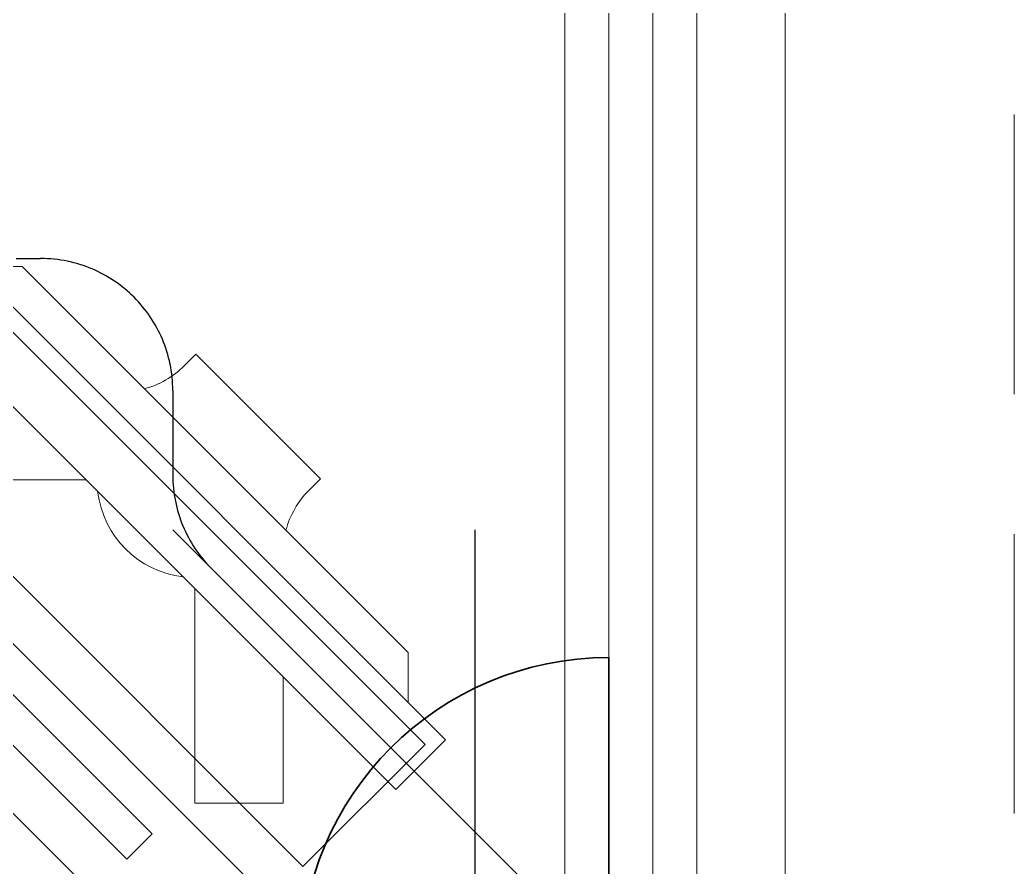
# Model space of a CAD drawing. Header units: inches. Extents: x -12418 to 57169, y -29325 to 19878.
# Drawn here: x 48484 to 49048, y 6637 to 7118 of the extents above; entities that cross this region are included whole.
import ezdxf
from ezdxf.enums import TextEntityAlignment as Align

# ---------------------------------------------------------------- set-up
doc = ezdxf.new("R2010")
doc.units = ezdxf.units.IN
doc.header["$LTSCALE"] = 25
doc.header["$MEASUREMENT"] = 0
for name, pattern in [('00-Ground Floor$0$HIDDEN', [9.524999999999999, 6.35, -3.175]), ('DASHDOT', [25.4, 12.7, -6.35, 0, -6.35]), ('HIDDEN', [9.524999999999999, 6.35, -3.175])]:
    doc.linetypes.add(name, pattern=pattern)
doc.layers.get('0').update_dxf_attribs({"color": 8})
doc.layers.get('Defpoints').update_dxf_attribs({"color": 8})
for name, color, linetype, lineweight in [('00-Ground Floor$0$Aluminum', 251, 'Continuous', 5), ('00-Ground Floor$0$LOADING', 253, 'Continuous', 5), ('00-Ground Floor$0$Proj', 251, 'Continuous', 5), ('E-LITE-CLNG-CNDT', 6, 'DASHDOT', 35), ('E-LITE-EXIT-NUMB', 6, 'Continuous', 25), ('E-POWR-FLOR-CNDT', 6, 'HIDDEN', 25), ('E-POWR-WALL @ 100', 4, 'Continuous', 35)]:
    doc.layers.add(name, color=color, linetype=linetype, lineweight=lineweight)
doc.styles.add('DC_Simplex', font='SIMPLEX.shx', dxfattribs={"width": 0.7})

# ---------------------------------------------------------------- blocks, each defined once
blk = doc.blocks.new('00-Ground Floor$0$ITCWLS1-P')
at = {"layer": '00-Ground Floor$0$LOADING'}
for p, q in [((-0.1699999999364366, 0.4500000000224986), (-0.1699999999982538, 2.177102942368947e-11)), ((-0.3050894508817521, 0.4300000000222326, 5.3202569008301e-09), (-0.3050894508804873, 0.02000000002220759, 5.343067100739562e-09)), ((-0.265089450882698, 0.4300000000221189, 5.314275900412946e-09), (-0.2650894508814332, 0.0200000000220939, 5.33708610118977e-09)), ((-0.2949999999692636, 0.0263850739974032), (-0.2949999999146087, 0.409385074006309)), ((-0.1969999999965069, 0.0263850739865461), (-0.1969999999456604, 0.4093850739918139)), ((-0.3250894508822739, 0.3800000000193791, 5.32572680053689e-09), (-0.3050894508818089, 0.4000000000197019, 5.321744499936498e-09)), ((-0.3250894508822739, 0.3800000000193791, 5.32572680053689e-09), (-0.325089450880796, 0.07000000002517481, 5.343578302063889e-09)), ((-0.3503228691952387, 0.2750000000220325), (-0.3596121910766215, 0.2750000000220325)), ((-0.3596121910766215, 0.1750000000220666), (-0.3596121910766215, 0.2750000000220325)), ((-0.3503228691952245, 0.1750000000220666), (-0.3596121910766215, 0.1750000000220666)), ((-0.325089450880796, 0.07000000002517481, 5.343578302063889e-09), (-0.3050894508804731, 0.05000000002468141, 5.341579500765803e-09)), ((-0.1969999999965069, 0.0263850739865461), (-0.2949999999728163, 0.0263850739974032)), ((-0.3050894508804873, 0.02000000002220759, 5.343067100739562e-09), (-0.2650894508814332, 0.0200000000220939, 5.33708610118977e-09))]:
    blk.add_line(p, q, dxfattribs=at)
at = {"layer": '00-Ground Floor$0$LOADING', "extrusion": (2.482808999990439e-10, 3.184079999999999e-10, -1)}
blk.add_line((-0.2650894508822148, 0.2688120620978225), (-0.1790704612764102, 0.3548310517031723), dxfattribs=at)
at = {"layer": '00-Ground Floor$0$LOADING', "extrusion": (2.482808999990439e-10, -3.184080000000002e-10, -1)}
for p, q in [((-0.265089450881959, 0.1811879379461629), (-0.1790704612764387, 0.09516894834109735)), ((-0.2650894508817601, 0.110477259827519), (-0.2144258003355617, 0.05981360928160484)), ((-0.1790704612764387, 0.09516894834109735), (-0.2144258003355617, 0.05981360928160484))]:
    blk.add_line(p, q, dxfattribs=at)
at = {"layer": '00-Ground Floor$0$LOADING'}
for points in [[(-0.1291389324433112, 0.4089273506178301), (-0.1291389324869954, 0.09995759135557591), (-0.1495693688193853, 0.0999575913592139), (-0.1495693687722905, 0.4304734261704652)], [(-0.149568471824324, 0.0999575913592139), (-0.1495690132306038, 0.09995768589050158), (-0.1495695460430682, 0.09995784057798573), (-0.1495700616679869, 0.0999580554217232), (-0.1495705601055022, 0.09995831323413995), (-0.1495710241680115, 0.0999586226091651), (-0.1495714452618131, 0.09995897495298323), (-0.1495718147930063, 0.09995936167166519), (-0.1495721327618185, 0.09995977417167978), (-0.1495724507305738, 0.09996034135917853), (-0.1495726999493172, 0.09996092573419446), (-0.1495728718243754, 0.09996152729667074), (-0.1495729663555494, 0.09996212885920386), (-0.1495729921367399, 0.09996274760925417), (-0.1495729405743305, 0.09996335776543219), (-0.1495728202617954, 0.09996397651542566), (-0.1495726226055183, 0.09996458667166053), (-0.1495723390117689, 0.09996511948423858), (-0.1495720382305308, 0.09996560073420824), (-0.1495716858868263, 0.09996603042168317), (-0.1495713077617609, 0.0999663999529048), (-0.1495708780743144, 0.09996673510914889), (-0.1495703968242879, 0.09996703589047229), (-0.1495698640117951, 0.09996728510918729), (-0.1495692882305946, 0.09996750854668335), (-0.1495686866679762, 0.09996762026548822), (-0.1495680679180111, 0.09996765464046575), (-0.1495674319805573, 0.09996762026548822), (-0.1495667960429898, 0.09996750854668335), (-0.1495661772930532, 0.09996732807798026), (-0.1495655843242218, 0.09996707026550666), (-0.1495650343242687, 0.09996674370296432), (-0.1495645444805405, 0.09996633120294973), (-0.149564123386881, 0.0999659187028783), (-0.1495637624492474, 0.0999654202654483), (-0.1495634530742791, 0.0999648702654099), (-0.1495632124492658, 0.09996427729669222), (-0.1495630319805059, 0.09996365854669875), (-0.1495629288555165, 0.09996303120288985), (-0.1495629030742975, 0.09996240385925148), (-0.1495629632305508, 0.09996180229671836), (-0.149563074949242, 0.09996130385917468), (-0.1495632382304564, 0.09996082260920502), (-0.1495634530742791, 0.09996035854669572), (-0.1495637022930794, 0.0999599116717036), (-0.1495639858868287, 0.0999595077654476), (-0.1495643038555272, 0.09995912964046738), (-0.1495646476055015, 0.09995880307798188), (-0.1495650171368368, 0.09995851089041707), (-0.1495654124492773, 0.09995826167170208), (-0.1495658335431074, 0.09995804682796461), (-0.1495667015118443, 0.09995775464045664), (-0.1495675952618285, 0.09995760854667424), (-0.149568471824324, 0.0999575913592139)], [(-0.1495726226055183, 0.0999608827654015), (-0.1495727429180533, 0.09996131245293327), (-0.1495728374493126, 0.09996174214046505), (-0.1495728976055943, 0.09996217182793998), (-0.1495729147929694, 0.09996260151547176), (-0.1495728976055943, 0.09996303120288985), (-0.1495728374493126, 0.09996346089042163), (-0.1495727343243232, 0.09996389057795341), (-0.1495725882305123, 0.09996432026542834), (-0.1495633327618862, 0.09996436323416447), (-0.1495630921368729, 0.0999635038592146), (-0.1495630061992586, 0.09996263589039245), (-0.1495630233867757, 0.09996220620297436), (-0.1495630921368729, 0.09996176792174083), (-0.1495631866680469, 0.09996132964045046), (-0.1495633327618862, 0.0999608827654015), (-0.1495726226055183, 0.0999608827654015)], [(-0.149568471824324, 0.09995767729668614), (-0.1495701905741953, 0.09995820151544876), (-0.1495701991680107, 0.09995830464049504), (-0.1495701304180557, 0.0999583905779673), (-0.1495702335430167, 0.0999584507342206), (-0.1495703882305577, 0.09995844214046201), (-0.1495705515118289, 0.09995844214046201), (-0.14957066323052, 0.09995851089041707), (-0.1495703452618216, 0.09995850229671532), (-0.1495701819805788, 0.09995851089041707), (-0.1495700444805834, 0.09995857104669881), (-0.1495701304180557, 0.09995873432791313), (-0.1495702679179658, 0.09995883745295941), (-0.149570594480565, 0.09995892339048851), (-0.1495709640117866, 0.09995894917170745), (-0.1495711358868164, 0.09995896635916779), (-0.1495712991679738, 0.09995900073420216), (-0.1495707233867734, 0.09995900073420216), (-0.1495707233867734, 0.09995908667167441), (-0.1495709468243831, 0.09995925854667576), (-0.149571196042956, 0.09995937026548063), (-0.1495717632305684, 0.09995945620295288), (-0.149571660105579, 0.09995949057798725), (-0.1495715397929871, 0.09995948198417182), (-0.1495714280742959, 0.09995949057798725), (-0.1495713335429798, 0.09995953354672338), (-0.1495714366679692, 0.09995988589048466), (-0.1495717460429375, 0.0999599116717036), (-0.1495720726055367, 0.09995992026546219), (-0.1495719608867319, 0.09995996323419831), (-0.1495718319805235, 0.09995996323419831), (-0.149571556980618, 0.09995996323419831), (-0.1495715913555102, 0.09996010073416528), (-0.1495716772929825, 0.09996020385921156), (-0.1495719265118396, 0.09996039292167325), (-0.149572381980505, 0.09996039292167325), (-0.1495723218243938, 0.0999604530779834), (-0.1495722358868079, 0.09996046167162831), (-0.1495720468243178, 0.0999604530779834), (-0.1495720210430136, 0.09996052182793846), (-0.1495720468243178, 0.09996059057795037), (-0.1495720811993806, 0.09996066792166403), (-0.1495720726055367, 0.09996074526543453), (-0.149568574949285, 0.09996074526543453), (-0.1495685491680376, 0.09996069370299665), (-0.1495685835429867, 0.09996064214044509), (-0.1495686007306176, 0.09996058198419178), (-0.1495685491680376, 0.09996051323417987), (-0.1495636249492236, 0.09996051323417987), (-0.149563539011865, 0.09996071948421559), (-0.1495633929179974, 0.09996071948421559), (-0.1495637882304379, 0.09995994604668113), (-0.1495685147930317, 0.09995986010920888), (-0.1495684632305938, 0.0999597569841626), (-0.1495683858867949, 0.09995967964044894), (-0.1495682827618054, 0.09995961089049388), (-0.1495682054180634, 0.09995951635920619), (-0.1495654038554903, 0.09995949057798725), (-0.1495641577617732, 0.09995945620295288), (-0.1495658507305677, 0.0999594304216771), (-0.149565902293034, 0.09995939604669957), (-0.149565902293034, 0.09995932729663082), (-0.149565902293034, 0.099959249952974), (-0.14956593666804, 0.09995916401544491), (-0.1495658077618316, 0.09995906089045548), (-0.1495656616680208, 0.09995900932796076), (-0.1495654983867496, 0.09995899214044357), (-0.1495653351055353, 0.09995899214044357), (-0.1495649827618308, 0.09995902651547794), (-0.1495646476055015, 0.09995900073420216), (-0.149564879636813, 0.0999589405780057), (-0.1495651632304771, 0.0999589405780057), (-0.1495654382304963, 0.0999589405780057), (-0.1495656874492397, 0.09995888042166712), (-0.1495656530742906, 0.09995870854663735), (-0.1495656272930717, 0.09995851089041707), (-0.14956525776185, 0.09995851089041707), (-0.1495653608868395, 0.0999584507342206), (-0.1495654983867496, 0.0999584507342206), (-0.1495656530742906, 0.0999584507342206), (-0.1495657905742007, 0.0999583905779673), (-0.1495658077618316, 0.0999582960466796), (-0.1495657476056351, 0.09995820151544876), (-0.1495660483868733, 0.0999580554217232), (-0.1495663663555717, 0.09995793510921658), (-0.1495670280742445, 0.09995777182797383), (-0.1495676897930025, 0.09995768589050158), (-0.1495683515117889, 0.09995767729668614), (-0.149568471824324, 0.09995767729668614)], [(-0.1495706202617839, 0.09996450073424512), (-0.149570594480565, 0.0999646210466949), (-0.1495705772930478, 0.09996474995296012), (-0.1495723561992861, 0.09996479292175309), (-0.1495706202617839, 0.09996481010921343), (-0.1495705171367661, 0.09996490464044427), (-0.1495704913555471, 0.09996499057797337), (-0.1495705171367661, 0.09996507651544562), (-0.149570637449159, 0.09996507651544562), (-0.1495705601055022, 0.09996517964037821), (-0.1495706116679401, 0.0999652655779073), (-0.1495707233867734, 0.09996527417172274), (-0.1495709897930055, 0.0999652655779073), (-0.1495710585429606, 0.09996517964037821), (-0.1495711530743336, 0.09996511089042315), (-0.1495713593243408, 0.09996495620288215), (-0.1495713679180284, 0.09996503354670949), (-0.1495713249492781, 0.0999650937029628), (-0.1495712819805419, 0.09996515385915927), (-0.1495712733867549, 0.09996523979668837), (-0.1495720726055367, 0.0999652655779073), (-0.1495718921368052, 0.09996529135923993), (-0.1495716944805281, 0.09996529135923993), (-0.1495712991679738, 0.09996529995294168), (-0.1495711702617655, 0.09996548042170161), (-0.1495710499493725, 0.09996570385919767), (-0.1495711874493963, 0.09996575542169239), (-0.1495713679180426, 0.09996575542169239), (-0.1495717632305684, 0.09996575542169239), (-0.1495700444805834, 0.09996603901544177), (-0.1495700788555894, 0.09996596167172811), (-0.1495700874491774, 0.09996584995292324), (-0.1495699929180034, 0.0999658241717043), (-0.1495698640117951, 0.09996584995292324), (-0.149569786668053, 0.09996602182792458), (-0.1495697522929902, 0.09996613354672945), (-0.149569760886834, 0.09996624526542064), (-0.1495712991679738, 0.09996624526542064), (-0.1495698983867442, 0.09996627964045501), (-0.149569760886834, 0.09996642573418058), (-0.1495698124492719, 0.09996655464044579), (-0.1495698382305761, 0.09996662339040085), (-0.1495698382305761, 0.0999667093278731), (-0.1495707233867734, 0.09996673510914889), (-0.1495704655742429, 0.09996678667170045), (-0.1495701905741669, 0.09996678667170045), (-0.1495696147929948, 0.0999667952654022), (-0.1495695546368268, 0.09996688120287445), (-0.1495696147929948, 0.09996699292167932), (-0.1495697093242541, 0.09996701870301195), (-0.1495698382305761, 0.09996701870301195), (-0.149569760886834, 0.09996725073420976), (-0.1495687038556071, 0.09996750854668335), (-0.1495681624492136, 0.09996757729669525), (-0.149567612449232, 0.0999675687029935), (-0.1495674663555917, 0.09996748276546441), (-0.1495672944805335, 0.09996745698418863), (-0.149567122605589, 0.0999674226092111), (-0.1495670022929971, 0.09996728510918729), (-0.1495661429180473, 0.09996722495299082), (-0.1495669765117782, 0.09996716479668066), (-0.1495668046368337, 0.09996699292167932), (-0.1495666069805566, 0.09996687260922954), (-0.1495663921368475, 0.09996680385921763), (-0.149566160105536, 0.09996676948421168), (-0.149565197605483, 0.09996673510914889), (-0.1495662632305255, 0.09996673510914889), (-0.1495662202617893, 0.0999666147966991), (-0.1495662890117444, 0.09996658901542332), (-0.1495663319805942, 0.09996653745287176), (-0.1495664265117966, 0.09996642573418058), (-0.1495666069805566, 0.0999664687029167), (-0.149566658542966, 0.0999666147966991), (-0.1495667960429898, 0.09996673510914889), (-0.1495668905743059, 0.09996667495295242), (-0.149566864793087, 0.09996656323420439), (-0.1495668046368337, 0.09996646010921495), (-0.1495667015118158, 0.09996637417171428), (-0.1495665726056075, 0.0999663054217308), (-0.1495651374492581, 0.09996627964045501), (-0.1495646476055015, 0.09996627964045501), (-0.1495664007305493, 0.09996609917169508), (-0.1495664265117966, 0.09996602182792458), (-0.1495663749492167, 0.09996591010923339), (-0.1495662632305255, 0.0999658155779457), (-0.1495641577617732, 0.09996575542169239), (-0.1495661772930532, 0.09996575542169239), (-0.1495662804180711, 0.09996559214044964), (-0.1495663835430605, 0.09996560932790999), (-0.1495665124492405, 0.09996565229670296), (-0.1495665124492405, 0.09996572964041661), (-0.1495668046368337, 0.09996575542169239), (-0.149567122605589, 0.09996575542169239), (-0.1495671999492743, 0.09996568667173733), (-0.1495672858868602, 0.09996553198419633), (-0.1495671999492743, 0.09996536010919499), (-0.1495638483868191, 0.09996529995294168), (-0.1495664007305493, 0.09996522260922802), (-0.1495662632305255, 0.09996507651544562), (-0.1495663233868072, 0.0999648702654099), (-0.149563539011865, 0.09996481010921343), (-0.1495662804180711, 0.09996473276538609), (-0.1495663491680119, 0.0999646296404535), (-0.1495663663555433, 0.09996450073424512), (-0.1495665468242748, 0.09996450073424512), (-0.1495665897930252, 0.09996461245293631), (-0.1495666327617755, 0.09996474995296012), (-0.149566959324261, 0.0999647757342359), (-0.1495673202617525, 0.09996479292175309), (-0.1495673460429714, 0.09996450073424512), (-0.1495706202617839, 0.09996450073424512)], [(-0.1495707835429982, 0.09996536010919499), (-0.1495707749492112, 0.09996538589047077), (-0.1495707663556232, 0.09996540307793111), (-0.1495707147930432, 0.0999654288592069), (-0.14957066323052, 0.09996544604672408), (-0.1495706202617839, 0.09996547182794302), (-0.149570594480565, 0.09996544604672408), (-0.1495705772930478, 0.0999654202654483), (-0.1495705858867211, 0.09996538589047077), (-0.1495706030742383, 0.09996536010919499), (-0.1495706288555709, 0.09996534292173465), (-0.1495706546367899, 0.09996533432791921), (-0.1495706890118242, 0.09996533432791921), (-0.1495707233867734, 0.09996536010919499), (-0.1495707835429982, 0.09996536010919499)], [(-0.149570439793024, 0.09996536010919499), (-0.1495704054179754, 0.09996553198419633), (-0.1495703796367707, 0.09996562651542718), (-0.1495703280741907, 0.09996570385919767), (-0.1495700444805834, 0.09996570385919767), (-0.1495700444805834, 0.09996550620292055), (-0.1495701476055444, 0.09996551479673599), (-0.1495702249492297, 0.09996544604672408), (-0.1495703108868156, 0.09996536870295358), (-0.149570439793024, 0.09996536010919499)], [(-0.1495698983867442, 0.0999648702654099), (-0.1495698811991986, 0.09996500776543371), (-0.1495698038555702, 0.09996516245291787), (-0.1495696749492481, 0.09996521401541258), (-0.1495695202618208, 0.09996521401541258), (-0.1495691851056336, 0.09996522260922802), (-0.149569477292971, 0.09996498198421477), (-0.1495696577618162, 0.09996488745292709), (-0.1495698640117951, 0.0999648702654099), (-0.1495698983867442, 0.0999648702654099)], [(-0.1495697179179842, 0.09996536010919499), (-0.1495696663555179, 0.09996549760919038), (-0.1495695804180457, 0.09996565229670296), (-0.1495693397930324, 0.09996569526543908), (-0.149569090574218, 0.09996569526543908), (-0.149568574949285, 0.09996570385919767), (-0.1495685577617678, 0.09996560932790999), (-0.1495686007306176, 0.09996551479673599), (-0.1495687554180449, 0.09996536010919499), (-0.1495697179179842, 0.09996536010919499)], [(-0.1495692108868525, 0.09996633120294973), (-0.1495691851056336, 0.09996637417171428), (-0.1495691163555364, 0.09996638276544445), (-0.1495690476055813, 0.0999663999529048), (-0.1495690046367315, 0.0999664687029167), (-0.1495691507305992, 0.09996651167165282), (-0.1495692968241826, 0.09996648589040547), (-0.1495694429180219, 0.09996645151545636), (-0.1495696147929948, 0.09996645151545636), (-0.1495696405741853, 0.0999666147966991), (-0.1495694686992408, 0.09996665776543523), (-0.1495692710429637, 0.09996664057791804), (-0.1495688585430059, 0.0999666147966991), (-0.1495687983867811, 0.09996651167165282), (-0.149568574949285, 0.09996647729673214), (-0.1495684460430766, 0.09996645151545636), (-0.1495683257305416, 0.09996636557792726), (-0.1495692108868525, 0.09996633120294973)], [(-0.1495694171368029, 0.09996586714044042), (-0.1495693226055437, 0.09996597885921688), (-0.1495692280742276, 0.09996618510922417), (-0.1495684288555594, 0.09996618510922417), (-0.1495684116680138, 0.09996605620295895), (-0.1495684890118127, 0.09996590151541795), (-0.1495683429179735, 0.09996587573419902), (-0.1495684116680138, 0.09996585854673867), (-0.1495689186992593, 0.09996584995292324), (-0.1495694171368029, 0.09996586714044042)], [(-0.1495687554180449, 0.0999648702654099), (-0.1495686952617632, 0.09996507651544562), (-0.1495685405742506, 0.0999650937029628), (-0.1495683686992777, 0.0999651022967214), (-0.1495683515117605, 0.09996489604674252), (-0.1495685405742506, 0.0999648702654099), (-0.1495687554180449, 0.0999648702654099)], [(-0.1495685147930317, 0.09996000620299128), (-0.1495684890118127, 0.09996034995293712), (-0.1495637624492474, 0.09996037573415606), (-0.1495637624492474, 0.09996028979662697), (-0.1495637968242818, 0.09996019526545297), (-0.1495638741680239, 0.09996000620299128), (-0.1495685147930317, 0.09996000620299128)], [(-0.1495676897929741, 0.09995922417169822), (-0.1495678530742452, 0.0999592757341361), (-0.1495679476056182, 0.09995930151541188), (-0.1495680421367922, 0.09995934448420485), (-0.14956777573056, 0.09995939604669957), (-0.1495674749491798, 0.09995939604669957), (-0.1495668561992431, 0.09995939604669957), (-0.1495669163556101, 0.09995931010917047), (-0.1495670968242564, 0.09995926714049119), (-0.1495672858868602, 0.09995925854667576), (-0.1495674921368106, 0.09995925854667576), (-0.1495676897929741, 0.09995922417169822)], [(-0.149567612449232, 0.09996609917169508), (-0.149567715574193, 0.09996618510922417), (-0.1495676811993008, 0.09996618510922417), (-0.1495676296368629, 0.09996618510922417), (-0.1495676038556155, 0.09996618510922417), (-0.1495675780742829, 0.09996616792170698), (-0.1495675694806096, 0.09996614214037436), (-0.1495675694806096, 0.09996609917169508), (-0.149567612449232, 0.09996609917169508)], [(-0.1495673460429714, 0.0999648702654099), (-0.1495672515117974, 0.09996500776543371), (-0.1495671827618423, 0.09996517964037821), (-0.1495669765117782, 0.09996520542171083), (-0.1495667530742537, 0.09996522260922802), (-0.1495667530742537, 0.0999648702654099), (-0.1495673202617525, 0.0999648702654099), (-0.1495673460429714, 0.0999648702654099)]]:
    blk.add_lwpolyline(points, dxfattribs=at)
for points in [[(-0.1018984156401075, 0.1953641349062991), (-0.07465770397172378, 0.195364134902718), (-0.07465770398562199, 0.09995759134710624), (-0.1018984156540057, 0.09995759135063054)], [(-0.149569440002665, 0.09996346430301628), (-0.149569438420798, 0.0999634824943314), (-0.1495694336751683, 0.09996349989472719), (-0.1495694257660034, 0.09996351650414681), (-0.1495694146930191, 0.09996353074080844), (-0.1495694012472768, 0.0999635433956314), (-0.1495693854287623, 0.09996355288672021), (-0.1495693688193569, 0.09996355921407485), (-0.1495693506279565, 0.09996356633240566), (-0.1495693340185653, 0.09996357582355131), (-0.1495693197819037, 0.09996358847837428), (-0.1495693079179858, 0.09996360350595523), (-0.1495692984269681, 0.0999636201154317), (-0.1495692920994713, 0.09996363830668997), (-0.149569288935794, 0.09996365728892442), (-0.1495692897267418, 0.09996367627110203), (-0.1495692936813384, 0.09996369525333648), (-0.1495693007996977, 0.09996371265373227), (-0.1495693102908433, 0.09996372926309505), (-0.1495693229455526, 0.09996374349981352), (-0.1495693379732472, 0.099963755363774), (-0.1495693553736004, 0.09996376406388663), (-0.1495693735648445, 0.09996377039135496), (-0.1495693925470505, 0.09996377276411295), (-0.1495698908304064, 0.09996377276411295), (-0.1495699074398544, 0.09996377197319362), (-0.1495699232583547, 0.09996376801859697), (-0.1495699382859073, 0.09996376090026615), (-0.149569951731678, 0.09996375219998299), (-0.1495699643864725, 0.09996374112705553), (-0.1495699738776466, 0.09996372768131323), (-0.1495699817868399, 0.09996371265373227), (-0.1495699865323559, 0.09996369683517514), (-0.1495699881143082, 0.09996368022575552), (-0.1495699873233605, 0.09996366361633591), (-0.1495699841595695, 0.09996364779777878), (-0.1495699778322432, 0.09996363277019782), (-0.1495699691320169, 0.09996361853353619), (-0.1495699580590042, 0.0999636066696894), (-0.1495699446132903, 0.09996359638762442), (-0.1495699303766287, 0.09996358847837428), (-0.1495699145581284, 0.09996358294188212), (-0.1495698916213541, 0.09996357661449906), (-0.1495698702663049, 0.09996356791430117), (-0.1495698497022602, 0.09996355525953504), (-0.1495698315108029, 0.09996354102287341), (-0.1495698149013549, 0.09996352441334011), (-0.1495698006646933, 0.0999635054311625), (-0.1495697895917374, 0.09996348486708939), (-0.1495697808916105, 0.0999634635121538), (-0.149569774564128, 0.099963440575209), (-0.1495697721913842, 0.09996341684745857), (-0.1495697247358692, 0.09996244400861087), (-0.1495697207812725, 0.09996237915277106), (-0.1495697191994338, 0.09996231350589824), (-0.1495697207812725, 0.09996224865000158), (-0.1495697247358692, 0.09996218300307191), (-0.1495697286904658, 0.09996214029314388), (-0.1495697365998012, 0.09996209837402148), (-0.1495697468817525, 0.09996205645495593), (-0.1495697595365755, 0.09996201532686655), (-0.1495697753550758, 0.09996197498963966), (-0.1495697935464193, 0.09996193623425143), (-0.1495698149013549, 0.09996189826989621), (-0.1495698378383565, 0.09996186188720912), (-0.1495698639389218, 0.09996182787745056), (-0.1495698916213541, 0.09996179465849764), (-0.149569922467407, 0.09996176381247324), (-0.1495699541044075, 0.09996173533914998), (-0.1495699881143082, 0.09996170923858472), (-0.1495700237059054, 0.09996168471985811), (-0.1495700616703459, 0.09996166336486567), (-0.1495700996347296, 0.09996164438268806), (-0.149570139971928, 0.0999616277732116), (-0.1495701803091549, 0.09996161353654998), (-0.1495702222282205, 0.09996160246362251), (-0.1495702641473144, 0.09996159455437237), (-0.1495703076481902, 0.09996158901788021), (-0.1495703503582035, 0.09996158664506538), (-0.1495703930681884, 0.09996158664506538), (-0.1495704365690642, 0.09996159059966203), (-0.1495704856066595, 0.09996159850896902), (-0.1495705338530797, 0.09996160958195333), (-0.1495705813086943, 0.09996162381861495), (-0.1495706279732474, 0.0999616412189539), (-0.1495706738469096, 0.09996166178302701), (-0.1495707062748295, 0.09996167839244663), (-0.1495707363301335, 0.09996169816560041), (-0.1495707655943477, 0.09996172031156902), (-0.1495707924858323, 0.09996174483023879), (-0.1495708162135543, 0.09996177172172338), (-0.1495708383594945, 0.09996180098596597), (-0.1495708573416721, 0.09996183183204721), (-0.1495708739510917, 0.09996186505094329), (-0.149570887396834, 0.09996189906081554), (-0.1495709063791537, 0.0999619599620587), (-0.1495709229885449, 0.09996202165427803), (-0.1495709364343156, 0.09996208492833603), (-0.1495709475072715, 0.09996214820233718), (-0.1495709554164932, 0.09996221147645201), (-0.1495709609529285, 0.09996227554148618), (-0.1495709625348809, 0.0999623396064635), (-0.1495709617439331, 0.09996240367144082), (-0.1495709585801421, 0.09996246773641815), (-0.149570887396834, 0.099963440575209), (-0.149570882651318, 0.09996346034836279), (-0.1495708755329304, 0.09996347853967791), (-0.1495708660418984, 0.09996349594001686), (-0.1495708541779948, 0.09996351175857399), (-0.1495708399413331, 0.09996352599523561), (-0.1495708241228328, 0.09996353785911083), (-0.1495708067224939, 0.09996354814120423), (-0.149570787740231, 0.09996355525953504), (-0.1495707687580534, 0.09996355921407485), (-0.1495707521486338, 0.09996356712338184), (-0.1495707379119438, 0.09996357661449906), (-0.1495707244662299, 0.09996358847837428), (-0.1495707141841507, 0.0999636027150359), (-0.1495707054839244, 0.09996361774261686), (-0.1495706991565555, 0.09996363435209332), (-0.1495706959929066, 0.09996365175243227), (-0.1495706959929066, 0.09996366994374739), (-0.1495706983656362, 0.09996368734408634), (-0.1495707031111806, 0.09996370395350596), (-0.1495707110204592, 0.09996371977206309), (-0.1495707213025241, 0.09996373400872471), (-0.1495707339572334, 0.09996374666349084), (-0.149570748193895, 0.09996375694555582), (-0.149570764012509, 0.09996376564578213), (-0.1495707806219571, 0.09996377039135496), (-0.1495707980222676, 0.09996377355503228), (-0.1495708162135543, 0.09996377276411295), (-0.1495715517745566, 0.09996377276411295), (-0.1495715707568195, 0.09996377039135496), (-0.1495715889481062, 0.0999637648548628), (-0.1495716055574974, 0.09996375694555582), (-0.1495716213760119, 0.09996374587262835), (-0.1495716348217684, 0.09996373321780538), (-0.1495716466856436, 0.09996371819016758), (-0.1495716553858699, 0.09996370158074797), (-0.149571661713253, 0.09996368338948969), (-0.1495716648769303, 0.09996366440725524), (-0.1495716656678212, 0.09996364542502079), (-0.1495716632950916, 0.09996362644278634), (-0.1495716577586563, 0.09996360825152806), (-0.14957164905843, 0.09996359164210844), (-0.149571638776365, 0.09996357582355131), (-0.149571625330708, 0.09996356237786586), (-0.1495716103030418, 0.09996355051396222), (-0.1495715929027028, 0.0999635418137359), (-0.1495715755023355, 0.09996353548638126), (-0.1495715588929443, 0.09996352757707427), (-0.149571543074444, 0.0999635172950093), (-0.149571530419621, 0.09996350384932384), (-0.1495715193466083, 0.09996348882168604), (-0.149571510646382, 0.09996347221232327), (-0.1495715059008944, 0.09996345402100815), (-0.149571503528108, 0.09996343582963618), (-0.1495715043190557, 0.09996341684745857), (-0.1495715517745566, 0.09996244400861087), (-0.1495715573111056, 0.0999623759890369), (-0.1495715588929443, 0.0999623071785436), (-0.1495715581019965, 0.09996223836799345), (-0.1495715533563668, 0.09996216955738646), (-0.1495715462380929, 0.09996210074683631), (-0.1495715351651086, 0.09996203272726234), (-0.1495715209284469, 0.09996196549855085), (-0.1495715043190557, 0.09996189906081554), (-0.1495714892914464, 0.09996185555985448), (-0.1495714718911074, 0.09996181364078893), (-0.1495714521178968, 0.09996177330356204), (-0.1495714291811225, 0.09996173375725448), (-0.149571403871505, 0.09996169658376175), (-0.1495713761890727, 0.09996166020118835), (-0.1495713461339108, 0.09996162698229227), (-0.1495713137059056, 0.09996159455437237), (-0.1495712796961186, 0.0999615652900161), (-0.1495712433135168, 0.09996153760761217), (-0.1495712053491332, 0.09996151308888557), (-0.1495711658028256, 0.09996149094303064), (-0.1495711246747078, 0.09996147196079619), (-0.1495710503275802, 0.09996144190557743), (-0.1495709759805948, 0.09996141580506901), (-0.1495708992607661, 0.09996139286818106), (-0.1495708225409942, 0.09996137309508413), (-0.1495707450302177, 0.099961357276527), (-0.1495706667286356, 0.09996134383084154), (-0.1495705876360205, 0.09996133433975274), (-0.1495705085434054, 0.09996132801234126), (-0.1495704294508187, 0.09996132484866393), (-0.1495703495672558, 0.09996132563952642), (-0.1495702704747828, 0.09996132959417992), (-0.1495702103643168, 0.09996133750343006), (-0.1495701510449408, 0.09996134857641437), (-0.1495700925164556, 0.099961362813076), (-0.1495700347788613, 0.09996138021341494), (-0.1495699778322432, 0.09996139998651188), (-0.1495699216765161, 0.09996142213248049), (-0.1495698671025991, 0.09996144823304576), (-0.1495698196469846, 0.09996147116987686), (-0.1495697737732371, 0.09996149806136145), (-0.1495697294814136, 0.09996152732560404), (-0.1495696875623196, 0.09996155975358079), (-0.1495696480160404, 0.09996159455437237), (-0.1495696100516568, 0.0999616317278651), (-0.1495695752508652, 0.09996167206509199), (-0.1495695428229453, 0.0999617139841007), (-0.1495695135587312, 0.09996175748506175), (-0.1495694874581659, 0.09996180414964329), (-0.1495694621484915, 0.09996185476887831), (-0.1495694407935559, 0.09996190697006568), (-0.1495694210203453, 0.0999619599620587), (-0.149569405201845, 0.09996201374497105), (-0.1495693917561027, 0.09996206831891641), (-0.1495693806832321, 0.09996212447464359), (-0.1495693735648445, 0.0999621798393946), (-0.1495693688193569, 0.09996223678615479), (-0.1495693672375182, 0.09996229294188197), (-0.1495693688193569, 0.0999623490975523)], [(-0.1495665689417365, 0.099963440575209), (-0.1495665673598978, 0.09996345876658097), (-0.1495665626143534, 0.09996347616691992), (-0.1495665547050749, 0.09996349277639638), (-0.1495665436321758, 0.099963507013058), (-0.1495665301864619, 0.09996351966782413), (-0.149566514367848, 0.09996352915896978), (-0.1495664977583999, 0.09996353548638126), (-0.1495664795671416, 0.0999635418137359), (-0.1495664621668027, 0.09996355051396222), (-0.1495664463483024, 0.09996356158688968), (-0.1495664329025885, 0.09996357503263198), (-0.1495664218295758, 0.09996359085113227), (-0.1495664131293495, 0.09996360825152806), (-0.1495664068020233, 0.09996362644278634), (-0.1495664044292653, 0.09996364542502079), (-0.1495664044292653, 0.09996366519811772), (-0.1495664083838619, 0.09996368418040902), (-0.1495664147111881, 0.0999637023716673), (-0.1495664242023622, 0.09996371898114376), (-0.1495664360662374, 0.09996373400872471), (-0.1495664503028991, 0.09996374745446701), (-0.1495664661213993, 0.09996375773653199), (-0.1495664835217383, 0.09996376564578213), (-0.1495665025040296, 0.09996377118221744), (-0.1495665214862356, 0.09996377276411295), (-0.1495672333194022, 0.09996377276411295), (-0.149567249928964, 0.09996377197319362), (-0.1495672657474643, 0.09996376801859697), (-0.1495672807750168, 0.09996376090026615), (-0.1495672942207875, 0.09996375219998299), (-0.1495673068756105, 0.09996374112705553), (-0.149567316366614, 0.09996372768131323), (-0.1495673242759494, 0.09996371265373227), (-0.149567329021437, 0.09996369683517514), (-0.1495673306032756, 0.09996368022575552), (-0.1495673298123847, 0.09996366361633591), (-0.149567326648679, 0.09996364779777878), (-0.1495673203213528, 0.09996363277019782), (-0.1495673116211265, 0.09996361853353619), (-0.1495673005481137, 0.0999636066696894), (-0.1495672871023999, 0.09996359638762442), (-0.1495672728657382, 0.09996358847837428), (-0.1495672570472379, 0.09996358294188212), (-0.149567239646899, 0.09996357819636614), (-0.149567223037451, 0.09996357028705916), (-0.1495672080098984, 0.09996356000505102), (-0.1495671945641277, 0.09996354735022805), (-0.1495671827002525, 0.09996353311356643), (-0.1495671740000262, 0.0999635172950093), (-0.1495671668817522, 0.09996350068564652), (-0.1495671629270134, 0.0999634824943314), (-0.1495671621361225, 0.09996346430301628), (-0.1495671621361225, 0.09996282365312936), (-0.1495682061582784, 0.09996282365312936), (-0.1495682061582784, 0.09996346430301628), (-0.1495682045764397, 0.0999634824943314), (-0.1495682014127624, 0.09996350068564652), (-0.1495681942943747, 0.09996351808598547), (-0.1495681855942479, 0.09996353390448576), (-0.14956817373033, 0.09996354814120423), (-0.1495681602846162, 0.09996356000505102), (-0.1495681452570068, 0.09996357028705916), (-0.1495681286476156, 0.09996357819636614), (-0.1495681112472766, 0.09996358294188212), (-0.1495680954286627, 0.09996358847837428), (-0.1495680804010533, 0.09996359559670509), (-0.1495680669553394, 0.09996360587877007), (-0.1495680558824688, 0.09996361853353619), (-0.1495680463912947, 0.09996363197927849), (-0.1495680400639685, 0.09996364779777878), (-0.1495680361092298, 0.09996366361633591), (-0.1495680353183388, 0.09996368022575552), (-0.1495680376910684, 0.09996369683517514), (-0.1495680424367265, 0.0999637134446516), (-0.1495680503458914, 0.09996372768131323), (-0.1495680598370654, 0.09996374112705553), (-0.1495680724918884, 0.09996375299098759), (-0.1495680867285358, 0.09996376169118548), (-0.1495681017561026, 0.09996376801859697), (-0.1495681183655506, 0.09996377197319362), (-0.1495681349749418, 0.09996377276411295), (-0.1495688705359441, 0.09996377276411295), (-0.1495688863545581, 0.09996377197319362), (-0.1495689021730584, 0.09996376722762079), (-0.1495689172006678, 0.09996376090026615), (-0.1495689306463817, 0.09996375140906366), (-0.1495689425102, 0.0999637403361362), (-0.149568952792265, 0.0999637268903939), (-0.1495689599106527, 0.09996371265373227), (-0.1495689646561402, 0.09996369683517514), (-0.1495689662379789, 0.09996368022575552), (-0.149568965447088, 0.09996366440725524), (-0.1495689622833822, 0.09996364779777878), (-0.1495689559559139, 0.09996363277019782), (-0.1495689472558297, 0.09996361932445552), (-0.1495689369737647, 0.0999636066696894), (-0.149568923527994, 0.09996359638762442), (-0.1495689092913324, 0.09996358847837428), (-0.1495688942637798, 0.09996358294188212), (-0.1495688776543318, 0.09996357503263198), (-0.1495688626267793, 0.09996356395970452), (-0.1495688491810085, 0.09996355130488155), (-0.1495688381080527, 0.09996353627730059), (-0.1495688301988309, 0.09996351966782413), (-0.1495688246622819, 0.09996350147656585), (-0.1495688222895524, 0.09996348328525073), (-0.1495688230804433, 0.09996346430301628), (-0.1495688230804433, 0.09996173296633515), (-0.1495688214986046, 0.0999617139841007), (-0.149568823871391, 0.09996169500192309), (-0.1495688286168786, 0.0999616776015273), (-0.1495688373171049, 0.09996166020118835), (-0.1495688483901176, 0.0999616451736074), (-0.1495688618358315, 0.09996163251872758), (-0.1495688768634409, 0.09996162144585696), (-0.1495688942637798, 0.09996161432752615), (-0.1495689124550381, 0.099961608791034), (-0.149568929064543, 0.09996160009086452), (-0.1495689440921524, 0.09996158901788021), (-0.1495689567468617, 0.09996157557208107), (-0.1495689670289266, 0.09996155975358079), (-0.1495689749382052, 0.099961542353185), (-0.1495689788928019, 0.09996152416192672), (-0.1495689804746405, 0.09996150597055475), (-0.1495689781018825, 0.09996148698837715), (-0.1495689733563665, 0.09996146879711887), (-0.1495689646561402, 0.09996145218767083), (-0.1495689535831559, 0.09996143716006145), (-0.1495689401374136, 0.09996142450523848), (-0.1495689243189418, 0.0999614134322826), (-0.1495689069186028, 0.0999614063139802), (-0.1495688887273161, 0.09996140156840738), (-0.1495688705359441, 0.09996140077748805), (-0.1495681587027775, 0.09996140077748805), (-0.1495681397205715, 0.09996140235932671), (-0.1495681223201188, 0.0999614063139802), (-0.1495681049197799, 0.0999614142231735), (-0.1495680898922274, 0.09996142450523848), (-0.1495680764464566, 0.09996143795103762), (-0.1495680653735008, 0.09996145297856174), (-0.149568057464279, 0.0999614695880382), (-0.14956805192773, 0.09996148698837715), (-0.1495680503458914, 0.09996150597055475), (-0.1495680511368391, 0.09996152416192672), (-0.1495680558824688, 0.099961542353185), (-0.1495680630007143, 0.09996155975358079), (-0.1495680732827793, 0.09996157478116174), (-0.1495680859376307, 0.09996158901788021), (-0.1495681001742923, 0.09996160009086452), (-0.1495681167836835, 0.09996160800005782), (-0.1495681349749418, 0.09996161432752615), (-0.1495681500025512, 0.09996161907304213), (-0.1495681642392128, 0.09996162698229227), (-0.1495681768940074, 0.09996163647343792), (-0.1495681871761008, 0.09996164912820404), (-0.1495681958763271, 0.09996166257394634), (-0.1495682014127624, 0.0999616776015273), (-0.1495682053673306, 0.09996169262910826), (-0.1495682061582784, 0.09996170923858472), (-0.1495682061582784, 0.09996253891983997), (-0.1495671621361225, 0.09996253891983997), (-0.1495671621361225, 0.09996170923858472), (-0.1495671629270134, 0.0999616910472696), (-0.1495671668817522, 0.09996167285601132), (-0.1495671740000262, 0.09996165624653486), (-0.1495671827002525, 0.09996164042803457), (-0.1495671945641277, 0.09996162619137294), (-0.1495672080098984, 0.09996161353654998), (-0.149567223037451, 0.09996160325454184), (-0.149567239646899, 0.0999615953452917), (-0.1495672570472379, 0.09996159059966203), (-0.1495672728657382, 0.09996158506322672), (-0.1495672871023999, 0.09996157715391973), (-0.1495673005481137, 0.09996156766283093), (-0.1495673116211265, 0.09996155500795112), (-0.1495673211122437, 0.09996154077128949), (-0.1495673274395983, 0.09996152574376538), (-0.1495673306032756, 0.09996150913428892), (-0.1495673313942234, 0.0999614925248693), (-0.1495673298123847, 0.09996147670636901), (-0.1495673250668403, 0.0999614600969494), (-0.1495673171575618, 0.09996144586023092), (-0.1495673068756105, 0.09996143241454547), (-0.1495672950116784, 0.09996142134156116), (-0.1495672807750168, 0.09996141185047236), (-0.1495672657474643, 0.09996140552306088), (-0.149567249928964, 0.09996140156840738), (-0.1495672333194022, 0.09996140077748805), (-0.1495665214862356, 0.09996140077748805), (-0.1495665040858682, 0.09996140235932671), (-0.149566488267368, 0.09996140789581887), (-0.1495664732398154, 0.09996141580506901), (-0.1495664597940731, 0.09996142608713399), (-0.1495664487210888, 0.09996143874190011), (-0.1495664392299147, 0.09996145297856174), (-0.1495664329025885, 0.09996146879711887), (-0.1495664297387975, 0.09996148540653849), (-0.1495664289478498, 0.0999615020159581), (-0.1495664313207499, 0.09996151941632547), (-0.1495664360662374, 0.09996153523485418), (-0.1495664439754592, 0.09996155026243514), (-0.149566455048415, 0.09996156370817744), (-0.149566467703238, 0.09996157478116174), (-0.1495664819398996, 0.09996158427230739), (-0.1495664977583999, 0.09996159059966203), (-0.1495665135769002, 0.09996159929988835), (-0.1495665286045096, 0.09996161037287266), (-0.1495665412593326, 0.09996162302769562), (-0.1495665515413975, 0.09996163805527658), (-0.1495665602416238, 0.0999616546646962), (-0.1495665657780592, 0.09996167206509199), (-0.1495665689417365, 0.09996169025635027), (-0.1495665689417365, 0.09996170923858472)], [(-0.1495644524241868, 0.09996370711724012), (-0.149564521234737, 0.09996373321780538), (-0.1495645900452871, 0.09996375615469333), (-0.1495646604376759, 0.09996377592784711), (-0.149564731620984, 0.09996379253720988), (-0.1495648035952115, 0.09996380677387151), (-0.1495648755695527, 0.09996381705593649), (-0.1495649483348132, 0.0999638241742673), (-0.1495650210999884, 0.0999638281289208), (-0.1495650938651352, 0.09996382891984013), (-0.1495651674211729, 0.09996382654708214), (-0.1495652401863481, 0.09996382021964223), (-0.1495652947602366, 0.0999638146831785), (-0.1495653485431774, 0.09996380598300902), (-0.1495654015352272, 0.09996379332818606), (-0.1495654545271776, 0.09996377830054826), (-0.1495655059374883, 0.09996376090026615), (-0.1495655565567802, 0.0999637403361362), (-0.149565606385039, 0.09996371660832892), (-0.1495656538406536, 0.09996368971687275), (-0.1495657005052635, 0.09996366124357792), (-0.149565745587978, 0.0999636296065205), (-0.1495657882979629, 0.09996359559670509), (-0.1495658286351897, 0.09996355921407485), (-0.149565867390578, 0.09996352045874346), (-0.1495659045640139, 0.09996347933065408), (-0.1495659385738861, 0.09996343662061236), (-0.1495659702108867, 0.09996339232873197), (-0.1495659994751577, 0.09996334566415044), (-0.1495660192482262, 0.09996330453600422), (-0.1495660358577879, 0.09996326261693866), (-0.1495660493035018, 0.09996321832511512), (-0.1495660603763724, 0.09996317403329158), (-0.1495660674947601, 0.09996312895037818), (-0.1495660706584374, 0.09996308307671598), (-0.1495660714493852, 0.0999630379939731), (-0.1495660682857078, 0.0999629921203109), (-0.1495660627491588, 0.09996294703751119), (-0.1495660532580985, 0.09996290195476831), (-0.1495660398123846, 0.0999628584538641), (-0.1495660239938843, 0.09996281574382238), (-0.1495660050115646, 0.09996277382475682), (-0.149565983656629, 0.09996273348747309), (-0.1495659583470115, 0.09996269552311787), (-0.1495659306646075, 0.09996265914051605), (-0.1495659006094456, 0.09996262433975289), (-0.1495658681815257, 0.09996259270269547), (-0.1495658333807341, 0.0999625626475904), (-0.1495657922525595, 0.09996252863774657), (-0.1495657487516837, 0.0999624962097414), (-0.1495657044598602, 0.09996246694549882), (-0.1495656577952502, 0.09996244005407107), (-0.1495656095487163, 0.09996241632620695), (-0.1495655605113768, 0.09996239497121451), (-0.1495655098921134, 0.09996237678001307), (-0.1495654584818737, 0.09996236175237527), (-0.1495654062807716, 0.0999623490975523), (-0.1495649317253083, 0.09996227791430101), (-0.1495648945518724, 0.09996227000499402), (-0.1495648589600194, 0.09996225814114723), (-0.1495648233684221, 0.09996224469540493), (-0.1495647901494692, 0.09996222729500914), (-0.1495647577215493, 0.09996220831283154), (-0.1495647268754965, 0.09996218616686292), (-0.1495646976112255, 0.0999621624389988), (-0.1495646707197693, 0.09996213554757105), (-0.1495646517375633, 0.09996211419257861), (-0.1495646351280584, 0.09996209046482818), (-0.1495646216822877, 0.09996206515518224), (-0.1495646106094455, 0.09996203905467382), (-0.1495646019092192, 0.0999620113722699), (-0.1495645963727839, 0.09996198289894664), (-0.1495645932089928, 0.09996195442562339), (-0.1495645939998838, 0.09996192595230013), (-0.1495645971636748, 0.09996189747892004), (-0.1495646027001101, 0.09996186900553994), (-0.1495646121912841, 0.09996184132319286), (-0.1495646240551878, 0.09996181522262759), (-0.1495646382918494, 0.09996179070395783), (-0.1495646549012406, 0.09996176697609371), (-0.1495646738834466, 0.09996174562110127), (-0.1495646952384959, 0.09996172584800433), (-0.1495647181752702, 0.09996170923858472), (-0.149564754557872, 0.09996168551077744), (-0.1495647933132602, 0.0999616657376805), (-0.1495648328594825, 0.09996164754636538), (-0.1495648731968231, 0.09996163251872758), (-0.1495649151158602, 0.09996161986396146), (-0.1495649570349258, 0.09996161037287266), (-0.1495650005358584, 0.09996160404543275), (-0.1495650432458149, 0.09996160009086452), (-0.1495650867467475, 0.09996159929988835), (-0.1495651302476233, 0.09996160088172701), (-0.1495651737486412, 0.09996160641821916), (-0.1495652164586261, 0.09996161432752615), (-0.1495652647050747, 0.09996162460953428), (-0.1495653113696562, 0.09996163726435725), (-0.149565358034323, 0.09996165387372002), (-0.1495654039079852, 0.09996167285601132), (-0.1495654474088894, 0.09996169421100376), (-0.149565490118988, 0.09996171872967352), (-0.1495655312471627, 0.09996174562110127), (-0.1495655707934418, 0.09996177567632003), (-0.1495656079668777, 0.09996180731337745), (-0.1495656435585886, 0.09996184132319286), (-0.1495656767774278, 0.09996187770576626), (-0.1495657076235375, 0.09996191567023516), (-0.1495657360968607, 0.09996195600746205), (-0.1495657621973976, 0.0999619979265276), (-0.1495657859252049, 0.09996204063651248), (-0.1495657938343982, 0.09996205566409344), (-0.1495658049074109, 0.09996206910983574), (-0.1495658183531248, 0.09996208018282005), (-0.1495658333807341, 0.09996208809201335), (-0.1495658555266743, 0.099962097583159), (-0.1495658784634486, 0.09996210391057048), (-0.1495659014003365, 0.0999621070742478), (-0.1495659259190631, 0.09996210786516713), (-0.1495659496467852, 0.0999621054923523), (-0.1495659725836731, 0.09996209995591698), (-0.1495659947296133, 0.09996209204666684), (-0.1495660160845489, 0.09996208097368253), (-0.1495660358577879, 0.09996206752799708), (-0.1495660540490462, 0.09996205250035928), (-0.1495660698675465, 0.099962034309101), (-0.1495660833132604, 0.09996201453594722), (-0.1495660943862731, 0.09996199318095478), (-0.1495661007135993, 0.09996197024412368), (-0.149566104668196, 0.0999619465163164), (-0.149566104668196, 0.0999619219975898), (-0.1495661007135993, 0.09996189826989621), (-0.1495660943862731, 0.09996187533295142), (-0.1495660754039818, 0.09996183262296654), (-0.1495660540490462, 0.09996179149482032), (-0.1495660295303196, 0.0999617519485696), (-0.1495660018478873, 0.09996171477507687), (-0.1495659710018344, 0.09996167997434213), (-0.1495659385738861, 0.09996164675538921), (-0.1495659029821752, 0.09996161670028414), (-0.1495658658087393, 0.09996158901788021), (-0.1495658270533511, 0.09996156449909677), (-0.1495657859252049, 0.09996154314410433), (-0.1495657234420094, 0.09996150992526509), (-0.1495656601680366, 0.09996147987004633), (-0.1495655953120831, 0.09996145297856174), (-0.149565529665324, 0.0999614292508113), (-0.1495654632273897, 0.09996140789581887), (-0.1495653952077589, 0.09996138970456059), (-0.1495653263972088, 0.09996137546789896), (-0.1495652575866586, 0.09996136360399532), (-0.1495651879853028, 0.09996135490382585), (-0.149565117592914, 0.0999613493673337), (-0.149565047991473, 0.09996134778549504), (-0.1495649775990557, 0.09996134857641437), (-0.1495649079976147, 0.09996135332198719), (-0.1495648550054227, 0.09996136044028958), (-0.1495648028043206, 0.09996136993140681), (-0.1495647506032753, 0.0999613833771491), (-0.1495646999839835, 0.09996139919564939), (-0.1495646501556109, 0.09996141738690767), (-0.1495646011182714, 0.09996143874190011), (-0.149564553662799, 0.09996146246970739), (-0.1495645069980753, 0.09996148936119198), (-0.1495644627062518, 0.09996151862543456), (-0.1495644192053476, 0.09996154947151581), (-0.1495643780772014, 0.09996158348133122), (-0.1495643385309222, 0.09996161907304213), (-0.1495643013574863, 0.09996165703745419), (-0.149564265765747, 0.09996169737468108), (-0.1495642333377134, 0.09996173929374663), (-0.1495642024916606, 0.09996178279465084), (-0.1495641740183089, 0.09996182787745056), (-0.149564148708663, 0.09996187533295142), (-0.1495641289354808, 0.09996191725207382), (-0.1495641123260327, 0.0999619599620587), (-0.1495640988803189, 0.09996200504485842), (-0.1495640885983391, 0.09996205012760129), (-0.1495640806890322, 0.09996209521034416), (-0.1495640767344355, 0.09996214187498254), (-0.1495640759435446, 0.09996218774870158), (-0.1495640775253833, 0.09996223441333996), (-0.1495640830618186, 0.099962280287059), (-0.1495640909710971, 0.0999623261607212), (-0.1495641028350008, 0.09996237124352092), (-0.1495641170716624, 0.09996241474442513), (-0.1495641344720013, 0.0999624582452725), (-0.149564155036046, 0.09996249937347557), (-0.149564177972934, 0.09996253971070246), (-0.1495642040734708, 0.09996257846603385), (-0.1495642325468225, 0.09996261484866409), (-0.149564263392989, 0.09996264964939883), (-0.1495642966118567, 0.09996268207737558), (-0.1495643314126482, 0.09996271213253749), (-0.1495643685860841, 0.09996273981494141), (-0.1495644073414724, 0.09996276512455893), (-0.1495644484695902, 0.09996278727049912), (-0.1495644903886841, 0.09996280704359606), (-0.1495645338895599, 0.09996282365312936), (-0.1495645781813835, 0.09996283709887166), (-0.14956462326424, 0.0999628473808798), (-0.1495649554530871, 0.0999628948364375), (-0.1495650574824765, 0.09996292014608343), (-0.1495651587209466, 0.09996294782843052), (-0.149565259168611, 0.09996297946548793), (-0.1495653588252708, 0.09996301347530334), (-0.1495653825529359, 0.09996302533915014), (-0.1495654039079852, 0.09996303957581176), (-0.1495654244720015, 0.09996305697620755), (-0.1495654426633735, 0.09996307595838516), (-0.1495654576909828, 0.0999630973133776), (-0.1495654711367251, 0.09996312025026555), (-0.1495654806277571, 0.09996314397807282), (-0.14956548774623, 0.09996316928771876), (-0.1495654924917744, 0.09996319538828402), (-0.1495654932826653, 0.09996322148879244), (-0.1495654909099358, 0.0999632475893577), (-0.1495654853735005, 0.09996327368986613), (-0.1495654774640514, 0.09996329820853589), (-0.1495654648092568, 0.09996333380018996), (-0.1495654489907565, 0.09996336781006221), (-0.1495654307994982, 0.09996340023803896), (-0.1495654102353683, 0.0999634310841202), (-0.1495653872985656, 0.09996346113933896), (-0.1495653619889481, 0.09996348882168604), (-0.14956533430653, 0.09996351413138882), (-0.1495653058332209, 0.09996353706821992), (-0.1495652741962061, 0.09996355842321236), (-0.1495652417681583, 0.09996357661452748), (-0.1495652085493475, 0.09996359243302777), (-0.1495651729576082, 0.09996360587877007), (-0.149565137366011, 0.09996361616072136), (-0.1495651009834091, 0.09996362407002835), (-0.1495650638099733, 0.09996362881560117), (-0.1495650266364237, 0.09996363039738299), (-0.1495649847173581, 0.09996362881560117), (-0.1495649435892119, 0.09996362327905217), (-0.1495649024610373, 0.09996361457893954), (-0.1495648621236967, 0.09996360350595523), (-0.149564822577517, 0.0999635892692936), (-0.1495647846130339, 0.09996357265987399), (-0.1495647474394843, 0.09996355288672021), (-0.1495647118478871, 0.09996353074080844), (-0.1495646786289342, 0.09996350622208183), (-0.1495646469919336, 0.09996347853967791), (-0.1495646169367717, 0.09996344927549217), (-0.1495645892543962, 0.0999634176383779), (-0.1495645647356696, 0.09996338441948183), (-0.1495645417988953, 0.09996334961874709), (-0.1495645220256847, 0.09996331244519752), (-0.1495645046253458, 0.0999632744808423), (-0.1495644943432808, 0.09996325787136584), (-0.1495644816884578, 0.09996324284378488), (-0.1495644674517962, 0.09996322939804259), (-0.1495644508423482, 0.09996321911603445), (-0.1495644326510899, 0.09996321120678431), (-0.1495644136689123, 0.09996320646115464), (-0.149564394686621, 0.0999632040884535), (-0.149564374913524, 0.09996320567029215), (-0.1495643551404271, 0.09996320962494565), (-0.1495643369490836, 0.09996321674324804), (-0.1495643203396355, 0.09996322623436527), (-0.149564305312083, 0.09996323888918823), (-0.1495642918663123, 0.09996325312584986), (-0.1495642815842473, 0.09996326973526948), (-0.1495642728841631, 0.09996328792652776), (-0.1495642681385334, 0.0999633069087622), (-0.149564265765747, 0.09996332668185914), (-0.1495642673475857, 0.09996334566415044), (-0.1495642910754214, 0.09996353548638126), (-0.1495642934481509, 0.09996355763229303), (-0.1495642997756477, 0.0999635797782048), (-0.1495643084757603, 0.09996360034227791), (-0.1495643195487304, 0.09996361932445552), (-0.1495643329944869, 0.0999636375157138), (-0.1495643488129872, 0.09996365333427093), (-0.1495643662132977, 0.09996366678001323), (-0.1495643859865368, 0.09996367785299753)]]:
    blk.add_lwpolyline(points, close=True, dxfattribs=at)
for centre, radius, start, end in [((-0.3503228691952245, 0.3250000000221007), 0.05000000000000001, 270, 300.3093402523127), ((-0.308901512958073, 0.2250000000221348), 0.05564149926652642, 321.94310604671, 38.05689395328996), ((-0.3503228691952245, 0.1250000000220552), 0.05000000000000001, 59.69065974768732, 90)]:
    blk.add_arc(centre, radius, start, end, dxfattribs=at)
blk = doc.blocks.new('00-Ground Floor$0$GF21042A-P')
blk.add_line((1.399999999999999, 0), (1.399999999999999, 0.75))
blk = doc.blocks.new('00-Ground Floor')
at = {"layer": '00-Ground Floor$0$Aluminum'}
for p, q in [((48817.92871180762, 5802.572893591248, -5.889685836021185e-07), (48817.92871180762, 7302.572893590783, -5.889685836021185e-07)), ((48917.92871180762, 5802.572893591248, -5.889685836021185e-07), (48917.92871180762, 7302.572893590783, -5.889685836021185e-07)), ((48867.92871180762, 5827.572893591248, -5.889685836021185e-07), (48867.92871180762, 7277.572893590783, -5.889685836021185e-07)), ((48842.92871180762, 7227.572893590783, -5.889685836021185e-07), (48842.92871180762, 5877.572893591248, -5.889685836021185e-07))]:
    blk.add_line(p, q, dxfattribs=at)
at = {"layer": '00-Ground Floor$0$Proj', "linetype": '00-Ground Floor$0$HIDDEN'}
blk.add_line((49047.92871180762, 7302.572893590783, -5.889685836021185e-07), (49047.92871180762, 5802.572893591248, -5.889685836021185e-07), dxfattribs=at)
at = {"layer": '00-Ground Floor$0$LOADING', "yscale": 1000, "zscale": 1000}
for name, p, xscale, rotation in [('00-Ground Floor$0$GF21042A-P', (47392.92871185907, 6427.572893981822, -5.889685836021185e-07), 1000, 359.9999999991881), ('00-Ground Floor$0$ITCWLS1-P', (48523.69407521564, 6479.651646304235, 0.007778211986264406), -1000, 44.99999999923502)]:
    blk.add_blockref(name, p, dxfattribs=dict(at, xscale=xscale, rotation=rotation))
blk = doc.blocks.new('*U47')
blk.add_line((1.693377027891086e-10, 1.75000000000001), (3.118848607105713e-10, 3.249999999999992))
blk.add_lwpolyline([(1.750000000003033, -1.663050175750418e-10, 0.9999999999999999), (-1.749999999996968, 1.663050175750417e-10)], format="xyb", close=True)
at = {"layer": 'Defpoints'}
for p, q in [((-2.474873733914747, 2.474873734388107), (3.032685214066078e-12, -4.240916226468159e-26)), ((2.474873734391195, 2.474873733917725), (3.032685214066078e-12, -4.240916226468159e-26)), ((-2.474873734077887, 0.7581776142811443), (2.474873734228054, 0.7581776138107628))]:
    blk.add_line(p, q, dxfattribs=at)
at = {"layer": 'E-LITE-EXIT-NUMB', "style": 'DC_Simplex', "width": 0.7, "flags": 8}
blk.add_attdef('TYPE', text='', height=2, rotation=359.9999977995651, dxfattribs=at).set_placement((-2.682007227268933, 5.238332855567586), align=Align.RIGHT)
blk.add_attdef('CIRCUIT', (2.682007227274998, 5.238332855567586), '', height=2, rotation=359.9999977995651, dxfattribs=at)

msp = doc.modelspace()

# ---------------------------------------------------------------- linework, layer by layer
at = {"layer": 'E-POWR-FLOR-CNDT', "elevation": -5.889685836021184e-07}
msp.add_lwpolyline([(46421.67239850351, 7106.448274209537), (46523.44909378752, 7004.671578906179, 0.198912367404364), (46576.48210238155, 6982.704587490129), (48495.44133841585, 6982.704587490129, -0.4142135623730951), (48570.44133841585, 6907.704587490129), (48570.44133841585, 6859.744642995482, 0.198912367354952), (48592.40832982182, 6806.711634411534), (48694.18502511173, 6704.934939102271)], format="xyb", dxfattribs=at)

# ---------------------------------------------------------------- block references
at = {"layer": 'E-LITE-CLNG-CNDT'}
msp.add_blockref('00-Ground Floor', (0, 0), dxfattribs=at)
at = {"layer": 'E-POWR-WALL @ 100', "xscale": 100, "yscale": 100, "zscale": 100, "rotation": 90.00000000000001}
msp.add_blockref('*U47', (48817.92871180762, 6581.191252382559, -5.889685836021185e-07), dxfattribs=at)

doc.saveas('drawing.dxf')
